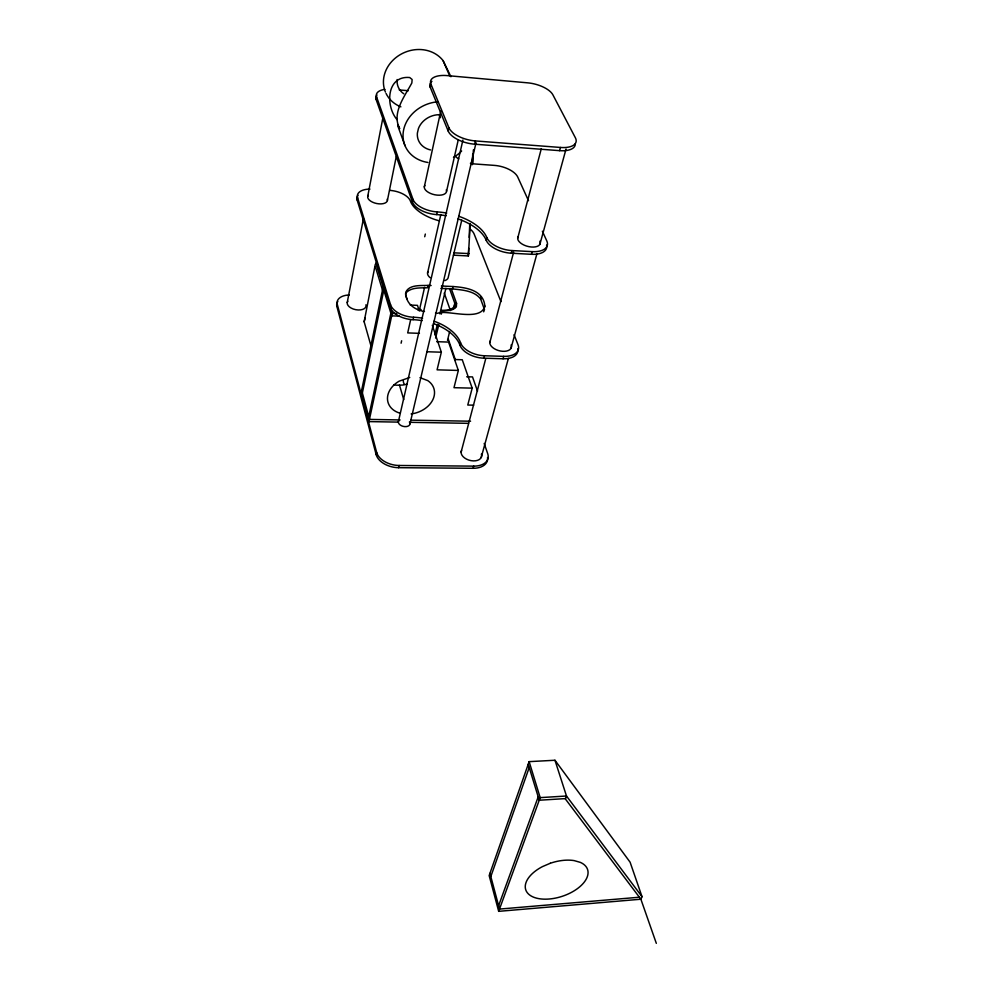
<?xml version="1.0" encoding="UTF-8"?>
<svg xmlns="http://www.w3.org/2000/svg" width="993" height="993" viewBox="0 0 993 993"><rect width="100%" height="100%" fill="white"/><g stroke="black" fill="none" stroke-linecap="round" stroke-linejoin="round"><path stroke-width="1.49" d="M453.416 255.164L468.373 255.958L468.708 248.225M469.168 237.401L469.763 223.475M472.271 164.714L472.73 153.89M468.373 255.958L470.21 224.195M472.78 163.808L473.376 149.881M487.526 457.5A19.066 11.904 14.9 0 1 473.152 468.286L398.59 467.691A19.388 12.251 12.8 0 1 376.186 454.682L336.888 306.465L337.285 304.342A17.44 9.781 11.5 0 1 349.313 294.946M422.062 320.64A40.912 23.509 13.2 0 0 413.076 319.684A19.897 11.097 12.8 0 1 390.013 307.122L357.145 200.04L357.579 197.719A18.296 9.26 12 0 1 369.967 189.092M446.118 215.754A42.947 22.33 13.5 0 0 436.734 214.6A20.865 10.513 13.2 0 1 412.418 202.013L376.111 99.499L376.583 96.954A19.103 8.701 12.4 0 1 384.899 89.382M347.227 302.555L363.475 218.361M367.695 196.49L382.888 117.795M387.407 200.462L396.232 156.72M370.898 345.601L364.146 321.757L375.267 264.51L376.409 262.636M362.371 392.893L383.807 290.105M575.307 143.786A22.045 10.116 15.2 0 1 559.618 150.663L474.642 144.196A22.479 10.464 13.7 0 1 448.191 131.039L430.254 87.322L430.925 84.132A21.635 9.607 13.4 0 1 447.235 75.605L527.817 82.853A21.213 9.309 14.7 0 1 552.89 94.832L575.369 137.766A22.069 10.091 15.2 0 1 560.486 147.46L475.399 140.932A22.504 10.439 13.7 0 1 448.91 127.774L430.925 84.132M390.013 307.122L390.534 304.69L357.579 197.719M412.418 202.013L412.989 199.345L376.583 96.954M368.713 416.675L390.87 313.192M368.974 421.603L392.21 313.416L383.521 285.152L361.204 392.434L368.974 421.603L398.069 422.112M424.321 186.845L440.718 111.216M376.186 454.682L376.67 452.473L337.285 304.342M401.098 343.218L401.644 340.76M424.719 236.756L425.327 234.05M448.191 131.039L448.91 127.774M410.618 319.858L407.701 332.916L419.431 333.338M413.076 319.684L413.622 317.251A19.922 11.084 12.8 0 1 390.534 304.69M436.734 214.6L437.33 211.931A20.89 10.501 13.2 0 1 412.989 199.345M427.549 273.063L440.842 214.438M419.456 309.928L424.594 287.287M446.552 191.364L458.195 140.125M431.111 285.537L428.169 285.401L427.635 287.784C420.262 287.982 410.568 287.089 405.492 293.481M398.367 421.764L462.912 140.038M398.59 467.691L399.112 465.481A19.413 12.239 12.8 0 1 376.67 452.473M474.642 144.196L475.399 140.932M409.972 423.912L476.044 142.756M461.745 220.21L448.277 277.146A10.588 5.697 13.4 0 1 444.864 280.597M434.86 334.939L437.354 324.401M439.849 313.875L445.907 288.305M435.604 338.054L438.794 324.612M441.277 314.16L441.984 311.169L450.412 310.375L453.578 309.146L456.383 306.514L456.532 303.287L451.319 288.826M440.83 288.38L452.56 288.913L453.131 286.543C465.742 287.424 483.479 289.956 484.832 305.981C481.096 322.427 446.056 309.208 437.739 313.291L435.493 313.143M432.315 325.307L441.339 352.205L437.081 369.83L458.332 370.439L453.987 387.692L472.184 388.139L467.765 405.045L473.673 405.169M453.367 309.034L454.782 303.213L449.581 288.74M447.508 340.388L449.668 331.476M455.452 307.743L456.532 303.287M517.837 348.729A20.083 11.395 15 0 1 503.054 358.771L483.752 358.175A20.17 11.482 14.6 0 1 459.945 345.204L460.553 342.784A40.949 23.484 13.2 0 0 434.003 321.186M546.597 245.072A21.064 10.799 15.1 0 1 531.454 254.295L511.308 253.215A21.163 10.898 14.7 0 1 486.173 240.207L486.831 237.538A42.997 22.293 13.5 0 0 458.654 216.226M483.678 311.839L484.472 309.555L480.699 299.129L481.307 296.758M484.224 308.351L484.832 305.981M483.752 358.175L484.385 355.755A20.195 11.469 14.6 0 1 460.553 342.784M511.308 253.215L512.016 250.559A21.188 10.873 14.7 0 1 486.831 237.538M489.822 342.523L513.666 252.048M461.112 452.1L485.751 358.622M517.676 238.295L541.297 148.727M473.152 468.286L473.748 466.127A19.078 11.891 15 0 0 487.724 453.714L484.187 443.449M503.054 358.771L503.712 356.363A20.108 11.382 15 0 0 518.036 344.757L514.051 334.691M531.454 254.295L532.174 251.639A21.089 10.786 15.1 0 0 546.795 240.927L542.377 231.22M559.618 150.663L560.486 147.46M511.01 348.258L536.965 253.6M481.208 457.525L508.391 358.399M539.894 244.328L566.035 149.062M529.145 761.643L489.164 875.578L498.672 911.338L640.882 899.224L642.024 896.704L630.108 862.209L554.963 760.253L529.145 761.643L540.18 797.627L498.672 911.338M490.827 876.534L529.219 767.502M498.61 905.728L538.206 796.858M377.402 263.927L377.067 266.683L383.794 288.64M365.25 317.686L364.146 321.757M409.761 377.477L399.124 381.175A23.956 18.06 -16.7 0 0 387.469 398.627A23.956 18.06 -16.7 0 0 399.447 413.026M639.368 897.225L499.504 909.079L489.959 873.306M540.18 797.627L566.482 796.014L642.024 896.704M565.501 798.595L539.236 800.234L528.226 764.25M441.686 310.3C446.316 310.474 455.787 309.816 454.782 303.213M399.112 465.481L473.748 466.127M400.092 419.952L369.446 419.406L361.663 390.261M410.829 420.151L470.583 421.218M410.308 422.323L468.485 423.341M428.169 285.401C420.883 285.761 409.364 284.333 405.752 292.24C405.454 303.461 414.59 309.99 424.483 311.492M466.71 376.769L472.507 376.918L477.521 391.143M426.903 351.745L441.339 352.205M484.385 355.755L503.712 356.363M454.819 359.528L462.254 359.751L472.184 388.139M436.684 341.679L448.588 342.089L458.332 370.439M392.21 313.416L396.753 313.602M399.248 316.146L391.689 315.848L383.025 287.56M410.283 305.062L417.47 305.36L419.319 311.008M417.904 309.332L420.883 309.456M418.19 310.201L421.169 310.325M441.389 286.009L453.131 286.543M453.962 252.818L468.944 253.612M512.016 250.559L532.174 251.639M452.56 288.913C462.229 290.006 474.468 290.639 480.699 299.129M399.236 89.929L408.334 90.723M419.989 377.663L427.735 380.592A23.956 18.06 -16.7 0 1 432.737 399.943A23.956 18.06 -16.7 0 1 411.139 413.944M397.622 124.435L399.683 128.631C391.478 112.954 404.635 96.482 411.847 82.965L412.132 79.502L409.712 77.528C386.426 75.344 385.222 106.065 397.088 119.681M385.408 92.051A33.104 29.157 -23 0 1 401.284 54.044A33.104 29.157 -23 0 1 443.089 60.635L450.921 76.734M528.499 200.685L517.763 177.102A19.984 9.657 14.3 0 0 494.328 165.384L475.461 164.019A19.711 9.371 13.8 0 1 470.409 163.311M443.089 60.635L449.606 75.679M439.328 114.927L440.47 117.733M500.944 301.636L474.157 234.075A18.42 9.508 13.7 0 0 469.826 228.887M398.007 126.508L405.007 145.673M444.243 293.072L450.412 310.511M656.323 943.35L640.882 899.224L565.365 798.955L566.482 796.014L554.963 760.253M448.315 339.296L455.39 359.826M389.752 190.296L389.777 190.383A18.048 9.123 12.4 0 1 410.394 201.058A36.096 18.147 13.4 0 0 438.72 220.669M405.529 294.487L406.894 298.707M375.317 266.596L382.913 291.483M399.471 385.123L403.754 399.583M539.907 241.175A11.606 5.933 15.2 0 1 528.884 246.661A11.606 5.933 15.2 0 1 518.098 236.806M409.389 421.963A5.908 3.637 12.9 0 1 407.577 426.32A5.908 3.637 12.9 0 1 400.117 424.942A5.908 3.637 12.9 0 1 399.36 420.101M446.316 189.824A11.357 5.648 13.2 0 1 434.81 194.777A11.357 5.648 13.2 0 1 424.867 185.468M406.981 384.167A23.447 17.973 -16.5 0 1 402.525 385.061L396.604 385.185A23.447 17.973 -16.5 0 1 393.749 384.787M387.27 199.096A10.054 5.089 12.1 0 1 376.707 203.528A10.054 5.089 12.1 0 1 368.266 195.273M357.145 200.04A18.271 9.272 12 0 1 358.026 195.311M433.432 323.606A40.912 23.509 13.2 0 1 459.945 345.204M413.622 317.251A40.949 23.484 13.2 0 1 422.608 318.219M461.633 151.023A34.805 29.802 -22.7 0 1 453.478 157.353M427.884 162.455A34.805 29.802 -22.7 0 1 403.406 131.064A34.805 29.802 -22.7 0 1 438 101.782M400.887 106.847A33.104 29.157 -23 0 1 386.029 93.429M430.577 149.943A20.319 17.402 -22.7 0 1 417.37 133.149L418.45 128.494A20.319 17.402 -22.7 0 1 438.968 114.692M403.766 93.789A19.339 17.018 -23 0 1 397.138 79.539M430.254 87.322A21.598 9.632 13.4 0 1 430.192 83.462M430.888 82.345A21.598 9.632 13.4 0 1 431.93 81.352M376.111 99.499A19.078 8.714 12.4 0 1 376.93 95.055M458.729 158.905A19.711 9.371 13.8 0 1 455.303 156.398M437.33 211.931A42.997 22.293 13.5 0 1 446.726 213.085M458.034 218.882A42.947 22.33 13.5 0 1 486.173 240.207M430.155 277.717A10.588 5.697 13.4 0 1 428.057 271.66M511.11 344.956A11.06 6.256 15.1 0 1 500.385 351.001A11.06 6.256 15.1 0 1 490.269 340.947M404.325 384.105A10.067 5.983 13.1 0 1 403.357 380.865M365.945 304.764A9.582 5.362 11.5 0 1 355.742 309.692A9.582 5.362 11.5 0 1 347.798 301.251M481.382 454.099A10.489 6.541 15 0 1 470.992 460.64A10.489 6.541 15 0 1 461.571 450.462M336.888 306.465A17.427 9.781 11.5 0 1 337.819 301.475M550.321 863.252L542.476 866.604A32.521 17.564 -18.1 0 0 529.914 895.202A32.521 17.564 -18.1 0 0 575.232 890.15A32.521 17.564 -18.1 0 0 580.359 862.383L574.165 860.608A32.521 17.564 -18.1 0 0 550.321 863.252"/></g></svg>
